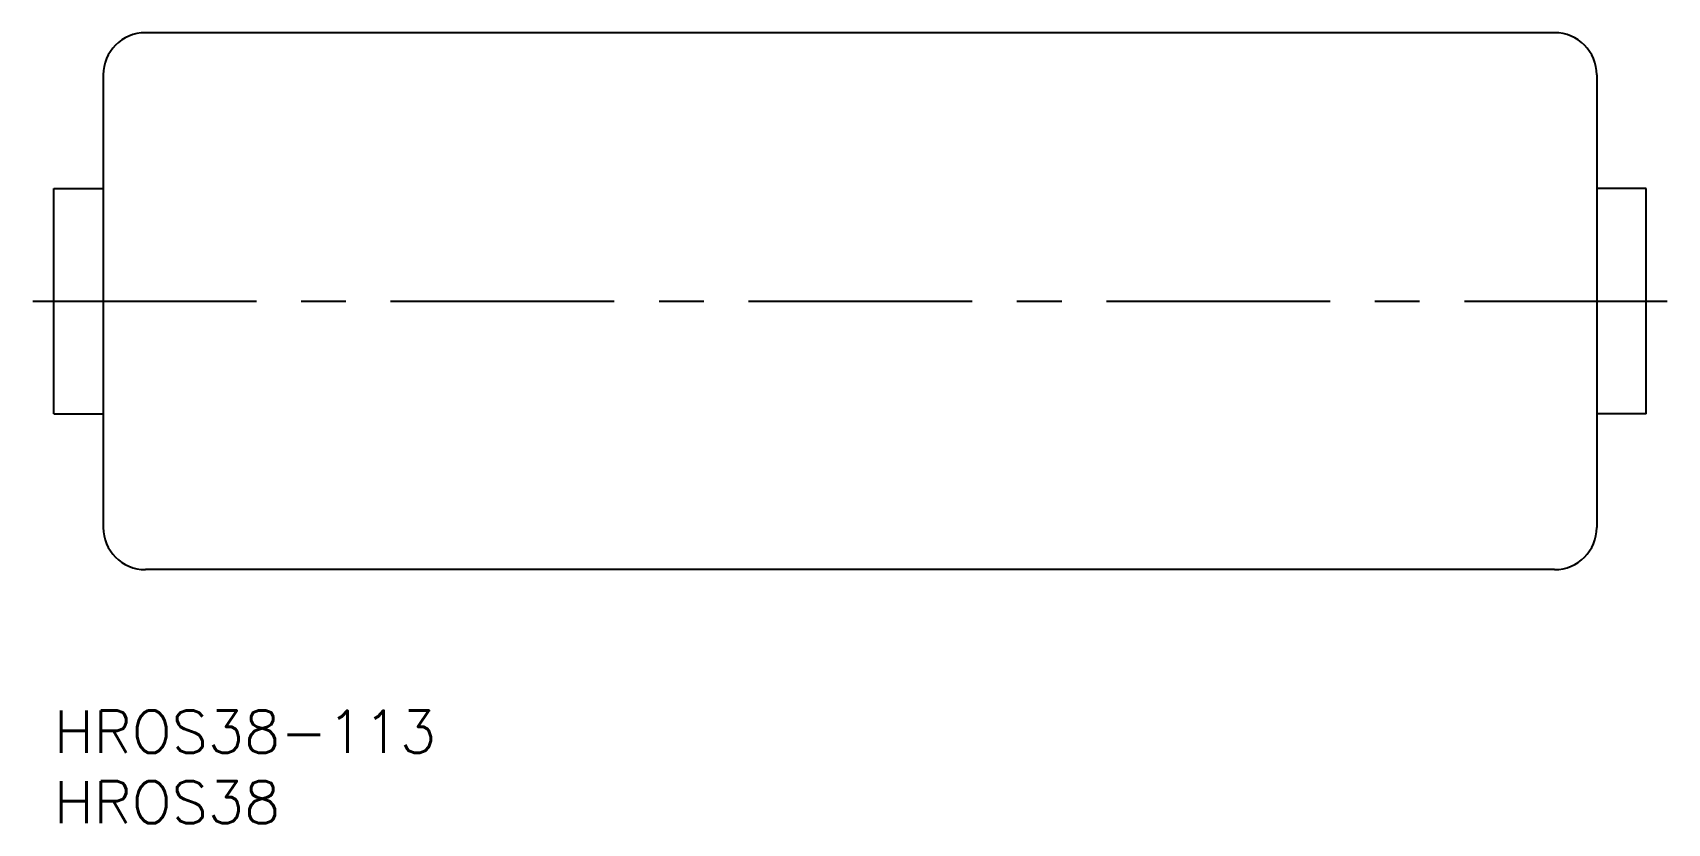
# Model space of a CAD drawing. Extents: x -2 to 114, y -8 to 48.
import ezdxf

# ---------------------------------------------------------------- set-up
doc = ezdxf.new("R2010")
doc.units = 0
doc.header["$LTSCALE"] = 0.5
doc.linetypes.add('CENTER', pattern=[50.8, 31.75, -6.35, 6.35, -6.35])
for name, color, linetype in [('MSM_CENTER', 1, 'CENTER'), ('MSM_CONTINUOUS', 7, 'CONTINUOUS'), ('MSM_PART_NUMBER', 7, 'CONTINUOUS')]:
    doc.layers.add(name, color=color, linetype=linetype)
doc.styles.get("Standard").update_dxf_attribs({"font": 'txt.shx', "height": 3, "bigfont": 'bigfont.shx'})

# ---------------------------------------------------------------- blocks, each defined once
blk = doc.blocks.new('*U2')
at = {"layer": 'MSM_PART_NUMBER'}
blk.add_text('HROS38-113', height=3, dxfattribs=at).set_placement((0, -3))
blk = doc.blocks.new('*U3')
at = {"layer": 'MSM_PART_NUMBER'}
blk.add_text('HROS38', height=3, dxfattribs=at).set_placement((0, -8))

msp = doc.modelspace()

# ---------------------------------------------------------------- linework, layer by layer
at = {"layer": 'MSM_CENTER'}
msp.add_line((-1.5, 29.05), (114.5, 29.05), dxfattribs=at)
at = {"layer": 'MSM_CONTINUOUS'}
for p, q in [((106.5, 48.1), (6.5, 48.1)), ((3.5, 45.1), (3.5, 13)), ((109.5, 45.1), (109.5, 13)), ((0, 21.05), (0, 37.05)), ((0, 37.05), (3.5, 37.05)), ((113, 37.05), (109.5, 37.05)), ((113, 21.05), (113, 37.05)), ((0, 21.05), (3.5, 21.05)), ((113, 21.05), (109.5, 21.05)), ((106.5, 10), (6.5, 10))]:
    msp.add_line(p, q, dxfattribs=at)
for centre, start, end in [((6.5, 45.1), 90, 180), ((106.5, 45.1), 0, 90), ((6.5, 13), 180, 270), ((106.5, 13), 270, 360)]:
    msp.add_arc(centre, 3, start, end, dxfattribs=at)

# ---------------------------------------------------------------- block references
for name in ['*U2', '*U3']:
    msp.add_blockref(name, (0, 0), dxfattribs=at)

doc.saveas('drawing.dxf')
